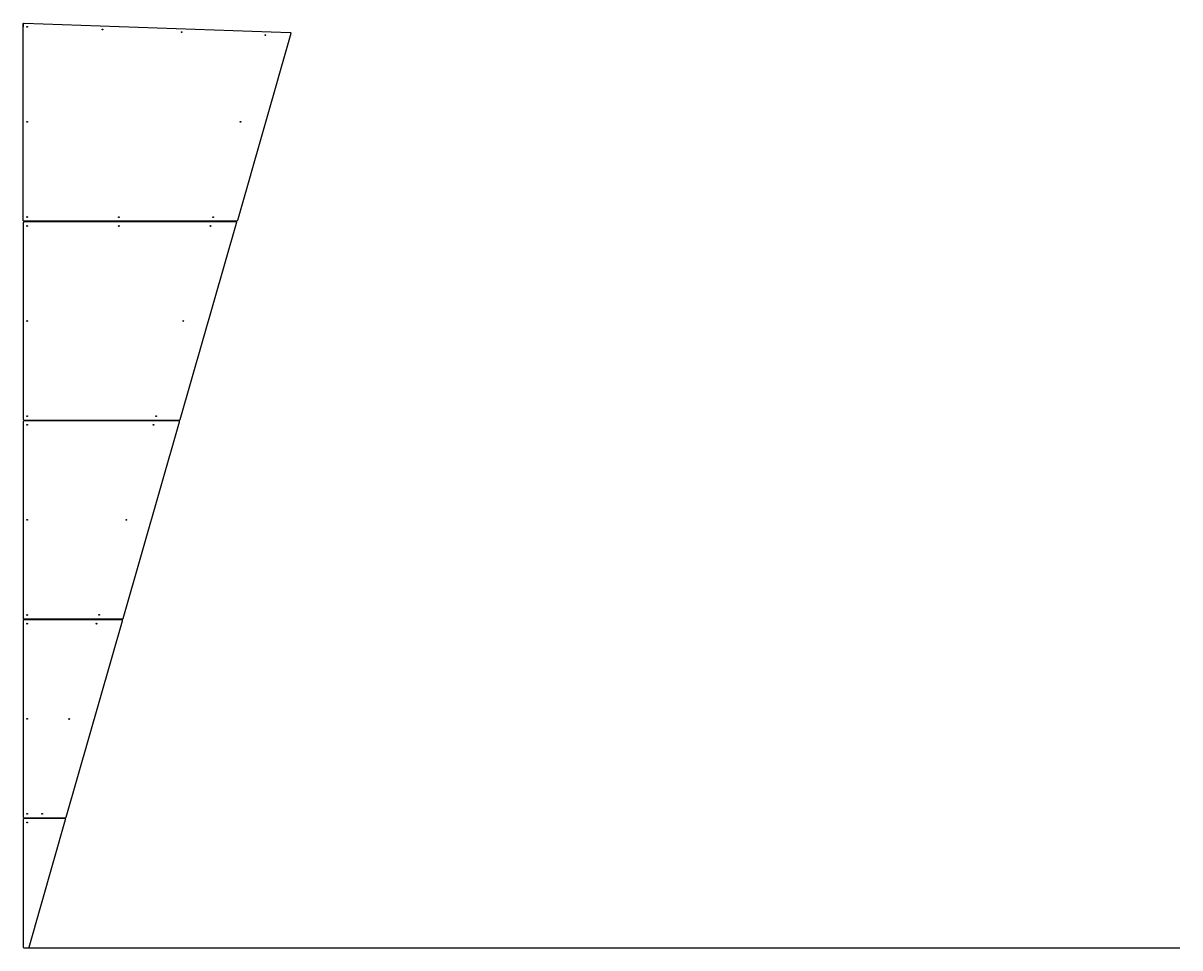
# Model space of a CAD drawing. Header units: millimetres. Extents: x -1 to 7301, y 0 to 5836.
import ezdxf

# ---------------------------------------------------------------- set-up
doc = ezdxf.new("R2010")
doc.units = ezdxf.units.MM
doc.layers.get('0').update_dxf_attribs({"linetype": 'CONTINUOUS'})

msp = doc.modelspace()

# ---------------------------------------------------------------- linework, layer by layer
for p, q in [((0, 5836), (-0.8, 5813.5)), ((35.2, 0), (7300.7, 0))]:
    msp.add_line(p, q)
for points in [[(5.2, 5835.8), (1685.4, 5777.2, -0.487733), (1690, 5770.8), (1351.3, 4589.5, -0.334595), (1346.5, 4585.9), (5, 4585.9, -0.414214), (0, 4590.9), (0, 5830.9, -0.424475)], [(1342.2, 4581), (5, 4581, 0.414214), (0, 4576), (0, 3336, 0.414214), (5, 3331), (986.6, 3331, 0.334595), (991.4, 3334.6), (1347, 4574.6, 0.498582)], [(982.3, 3326), (5, 3326, 0.414214), (0, 3321), (0, 2081, 0.414214), (5, 2076), (626.8, 2076, 0.334595), (631.6, 2079.6), (987.1, 3319.6, 0.498582)], [(622.5, 2071), (5, 2071, 0.414214), (0, 2066), (0, 826, 0.414214), (5, 821), (266.9, 821, 0.334595), (271.7, 824.6), (627.3, 2064.6, 0.498582)], [(5, 0), (31.5, 0, 0.334595), (36.3, 3.6), (267.4, 809.6, 0.498582), (262.6, 816), (5, 816, 0.414214), (0, 811), (0, 5, 0.414214)]]:
    msp.add_lwpolyline(points, format="xyb", close=True)
for centre in [(25, 5812.6), (500.5, 5796), (999.7, 5778.6), (1527.8, 5760.2), (25, 5212.6), (1370.8, 5212.6), (25, 4612.6), (603.8, 4611), (1198.3, 4611.1), (25, 4556), (603.8, 4556), (1182.5, 4556), (25, 3956), (1010.4, 3956), (25, 3356), (25, 3301), (822.6, 3301), (838.4, 3356), (25, 2701), (650.6, 2701.1), (25, 2101), (25, 2046), (462.7, 2045.9), (478.6, 2101.2), (25, 1446), (290.4, 1444.5), (25, 846), (118.7, 846.1), (25, 791)]:
    msp.add_circle(centre, 2.5)

doc.saveas('drawing.dxf')
